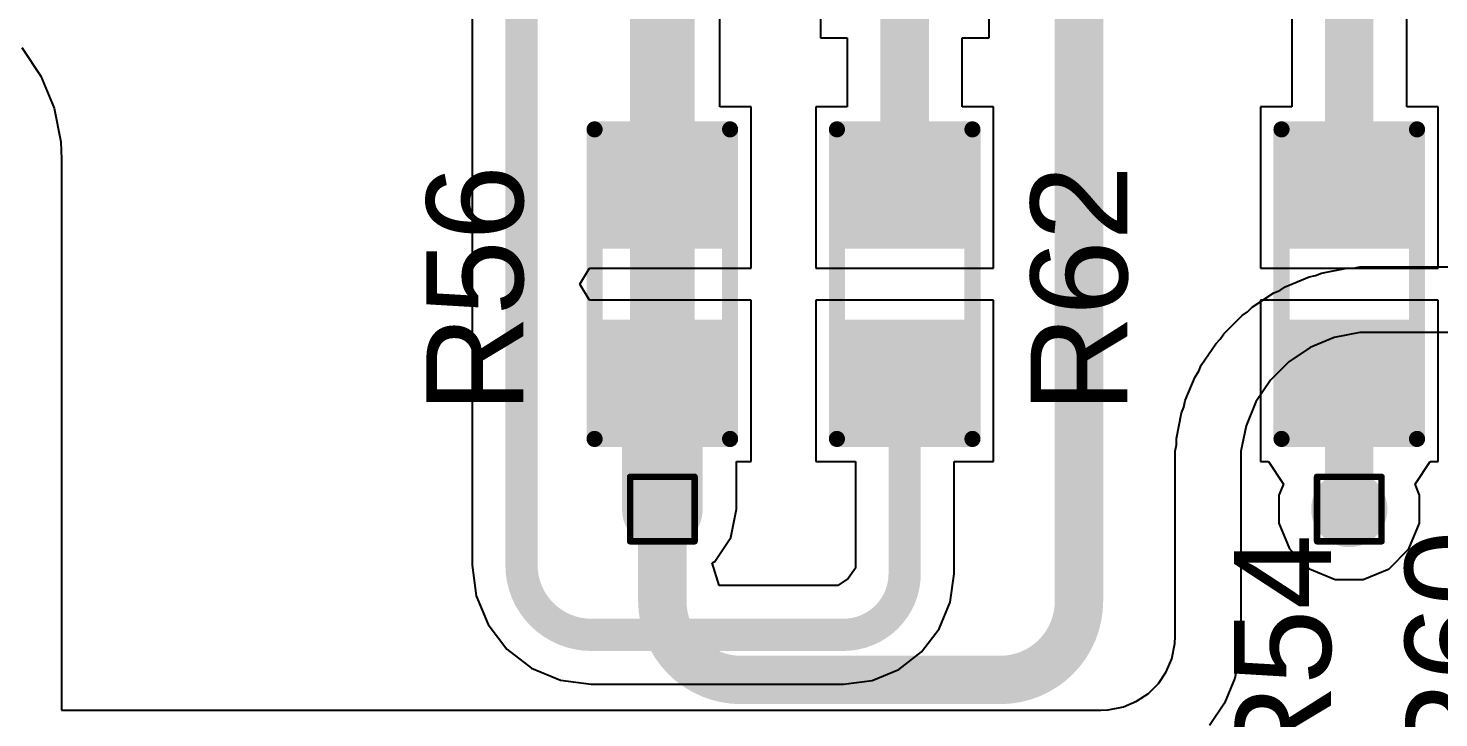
# Model space of a CAD drawing. Header units: inches. Extents: x -40 to 219, y 2 to 133.
# Drawn here: x 25.39 to 36.49, y 20.36 to 25.79 of the extents above; entities that cross this region are included whole.
import ezdxf

# ---------------------------------------------------------------- set-up
doc = ezdxf.new("R2010")
doc.units = ezdxf.units.IN
for name, color, linetype in [('Bottom Layer', 5, 'Continuous'), ('Drill Drawing', 1, 'Continuous'), ('Top Layer', 1, 'Continuous'), ('Top Overlay', 2, 'Continuous'), ('Top Paste', 8, 'Continuous'), ('Top Solder', 216, 'Continuous'), ('Via Holes', 16, 'Continuous')]:
    doc.layers.add(name, color=color, linetype=linetype)
doc.styles.add('Arial', font='', dxfattribs={"height": 0.2})
doc.styles.get('Arial').set_extended_font_data('Arial')

# ---------------------------------------------------------------- blocks, each defined once
blk = doc.blocks.new('R___0603_56')
at = {"layer": 'Top Layer'}
for points in [[(-0.3809999999999999, 0.4445), (-0.3809999999999999, -0.4445), (-1.143, -0.4445), (-1.143, 0.4445)], [(1.143, 0.4445), (1.143, -0.4445), (0.3809999999999999, -0.4445), (0.3809999999999999, 0.4445)]]:
    blk.add_hatch(color=1, dxfattribs=at).paths.add_polyline_path(points)
at = {"layer": 'Top Paste'}
for points in [[(-0.3809999999999999, 0.4445), (-0.3809999999999999, -0.4445), (-1.143, -0.4445), (-1.143, 0.4445)], [(1.143, 0.4445), (1.143, -0.4445), (0.3809999999999999, -0.4445), (0.3809999999999999, 0.4445)]]:
    blk.add_hatch(color=8, dxfattribs=at).paths.add_polyline_path(points)
at = {"layer": 'Top Solder'}
for points in [[(-0.2794, 0.5460999999999999), (-0.2794, -0.5460999999999999), (-1.2446, -0.5460999999999999), (-1.2446, 0.5460999999999999)], [(1.2446, 0.5460999999999999), (1.2446, -0.5460999999999999), (0.2794, -0.5460999999999999), (0.2794, 0.5460999999999999)]]:
    blk.add_hatch(color=216, dxfattribs=at).paths.add_polyline_path(points)
at = {"layer": 'Top Overlay', "const_width": 0.127}
for points in [[(1.2192, 0.5334), (-1.2192, 0.5334)], [(-1.2192, -0.5334), (-1.2192, 0.5334)], [(1.2192, -0.5334), (1.2192, 0.5334)], [(1.2192, -0.5334), (-1.2192, -0.5334)]]:
    blk.add_lwpolyline(points, dxfattribs=at)
at = {"layer": 'Top Overlay', "const_width": 0.0635}
for points in [[(-1.25095, 0.5334, 1), (-1.18745, 0.5334, 1)], [(-1.25095, 0.5334, 1), (-1.18745, 0.5334, 1)], [(1.18745, 0.5334, 1), (1.25095, 0.5334, 1)], [(1.18745, 0.5334, 1), (1.25095, 0.5334, 1)], [(-1.25095, -0.5334, 1), (-1.18745, -0.5334, 1)], [(-1.25095, -0.5334, 1), (-1.18745, -0.5334, 1)], [(1.18745, -0.5334, 1), (1.25095, -0.5334, 1)], [(1.18745, -0.5334, 1), (1.25095, -0.5334, 1)]]:
    blk.add_lwpolyline(points, format="xyb", close=True, dxfattribs=at)
blk = doc.blocks.new('R___0603_62')
at = {"layer": 'Top Layer'}
for points in [[(-0.3809999999999999, 0.4445), (-0.3809999999999999, -0.4445), (-1.143, -0.4445), (-1.143, 0.4445)], [(1.143, 0.4445), (1.143, -0.4445), (0.3809999999999999, -0.4445), (0.3809999999999999, 0.4445)]]:
    blk.add_hatch(color=1, dxfattribs=at).paths.add_polyline_path(points)
at = {"layer": 'Top Paste'}
for points in [[(-0.3809999999999999, 0.4445), (-0.3809999999999999, -0.4445), (-1.143, -0.4445), (-1.143, 0.4445)], [(1.143, 0.4445), (1.143, -0.4445), (0.3809999999999999, -0.4445), (0.3809999999999999, 0.4445)]]:
    blk.add_hatch(color=8, dxfattribs=at).paths.add_polyline_path(points)
at = {"layer": 'Top Solder'}
for points in [[(-0.2794, 0.5460999999999999), (-0.2794, -0.5460999999999999), (-1.2446, -0.5460999999999999), (-1.2446, 0.5460999999999999)], [(1.2446, 0.5460999999999999), (1.2446, -0.5460999999999999), (0.2794, -0.5460999999999999), (0.2794, 0.5460999999999999)]]:
    blk.add_hatch(color=216, dxfattribs=at).paths.add_polyline_path(points)
at = {"layer": 'Top Overlay', "const_width": 0.127}
for points in [[(1.2192, 0.5334), (-1.2192, 0.5334)], [(-1.2192, -0.5334), (-1.2192, 0.5334)], [(1.2192, -0.5334), (1.2192, 0.5334)], [(1.2192, -0.5334), (-1.2192, -0.5334)]]:
    blk.add_lwpolyline(points, dxfattribs=at)
at = {"layer": 'Top Overlay', "const_width": 0.0635}
for points in [[(-1.25095, 0.5334, 1), (-1.18745, 0.5334, 1)], [(-1.25095, 0.5334, 1), (-1.18745, 0.5334, 1)], [(1.18745, 0.5334, 1), (1.25095, 0.5334, 1)], [(1.18745, 0.5334, 1), (1.25095, 0.5334, 1)], [(-1.25095, -0.5334, 1), (-1.18745, -0.5334, 1)], [(-1.25095, -0.5334, 1), (-1.18745, -0.5334, 1)], [(1.18745, -0.5334, 1), (1.25095, -0.5334, 1)], [(1.18745, -0.5334, 1), (1.25095, -0.5334, 1)]]:
    blk.add_lwpolyline(points, format="xyb", close=True, dxfattribs=at)
blk = doc.blocks.new('R___0603_64')
at = {"layer": 'Top Layer'}
for points in [[(-0.3809999999999999, 0.4445), (-0.3809999999999999, -0.4445), (-1.143, -0.4445), (-1.143, 0.4445)], [(1.143, 0.4445), (1.143, -0.4445), (0.3809999999999999, -0.4445), (0.3809999999999999, 0.4445)]]:
    blk.add_hatch(color=1, dxfattribs=at).paths.add_polyline_path(points)
at = {"layer": 'Top Paste'}
for points in [[(-0.3809999999999999, 0.4445), (-0.3809999999999999, -0.4445), (-1.143, -0.4445), (-1.143, 0.4445)], [(1.143, 0.4445), (1.143, -0.4445), (0.3809999999999999, -0.4445), (0.3809999999999999, 0.4445)]]:
    blk.add_hatch(color=8, dxfattribs=at).paths.add_polyline_path(points)
at = {"layer": 'Top Solder'}
for points in [[(-0.2794, 0.5460999999999999), (-0.2794, -0.5460999999999999), (-1.2446, -0.5460999999999999), (-1.2446, 0.5460999999999999)], [(1.2446, 0.5460999999999999), (1.2446, -0.5460999999999999), (0.2794, -0.5460999999999999), (0.2794, 0.5460999999999999)]]:
    blk.add_hatch(color=216, dxfattribs=at).paths.add_polyline_path(points)
at = {"layer": 'Top Overlay', "const_width": 0.127}
for points in [[(-1.2192, 0.5334), (1.2192, 0.5334)], [(-1.2192, 0.5334), (-1.2192, -0.5334)], [(1.2192, 0.5334), (1.2192, -0.5334)], [(-1.2192, -0.5334), (1.2192, -0.5334)]]:
    blk.add_lwpolyline(points, dxfattribs=at)
at = {"layer": 'Top Overlay', "const_width": 0.0635}
for points in [[(-1.25095, 0.5334, 1), (-1.18745, 0.5334, 1)], [(-1.25095, 0.5334, 1), (-1.18745, 0.5334, 1)], [(1.18745, 0.5334, 1), (1.25095, 0.5334, 1)], [(1.18745, 0.5334, 1), (1.25095, 0.5334, 1)], [(-1.25095, -0.5334, 1), (-1.18745, -0.5334, 1)], [(-1.25095, -0.5334, 1), (-1.18745, -0.5334, 1)], [(1.18745, -0.5334, 1), (1.25095, -0.5334, 1)], [(1.18745, -0.5334, 1), (1.25095, -0.5334, 1)]]:
    blk.add_lwpolyline(points, format="xyb", close=True, dxfattribs=at)

msp = doc.modelspace()

# ---------------------------------------------------------------- hatches: boundary and pattern name
at = {"layer": 'Bottom Layer'}
h = msp.add_hatch(color=5, dxfattribs=at)
edge = h.paths.add_edge_path()
edge.add_arc((30.38143022, 22.00345612), 0.2999994, 0, 360)
h = msp.add_hatch(color=5, dxfattribs=at)
edge = h.paths.add_edge_path()
edge.add_arc((35.78962108, 22.00339262), 0.2999994, 0, 360)
at = {"layer": 'Top Layer'}
h = msp.add_hatch(color=1, dxfattribs=at)
edge = h.paths.add_edge_path()
edge.add_arc((30.38143022, 22.00345612), 0.2999994, 0, 360)
h = msp.add_hatch(color=1, dxfattribs=at)
edge = h.paths.add_edge_path()
edge.add_arc((35.78962108, 22.00339262), 0.2999994, 0, 360)
at = {"layer": 'Via Holes'}
h = msp.add_hatch(color=7, dxfattribs=at)
edge = h.paths.add_edge_path()
edge.add_arc((30.38143022, 22.00345612), 0.1499997, 0, 360)
h = msp.add_hatch(color=7, dxfattribs=at)
edge = h.paths.add_edge_path()
edge.add_arc((35.78962108, 22.00339262), 0.1499997, 0, 360)

# ---------------------------------------------------------------- linework, layer by layer
at = {"layer": 'Bottom Layer'}
for p, q in [((25.33805956, 25.63778464), (25.4887349, 25.4122809)), ((25.4887349, 25.4122809), (25.59252184, 25.16171498)), ((25.59252184, 25.16171498), (25.6454275, 24.89571348)), ((25.6454275, 24.89571348), (25.65208484, 24.7601105)), ((25.65208484, 24.7601105), (25.65208992, 24.76011304)), ((25.65208992, 24.76011304), (25.652095, 20.42033254)), ((35.57052829999999, 23.86212398), (35.77099272, 23.90199944)), ((35.77099272, 23.90199944), (35.82200862, 23.90199944)), ((35.82200862, 23.90199944), (35.87204154, 23.91195116)), ((35.87204154, 23.91195116), (44.81455096, 23.91195116)), ((35.28452684, 23.75442798), (35.47336568, 23.83264982)), ((35.47336568, 23.83264982), (35.52339606, 23.84260154)), ((35.52339606, 23.84260154), (35.57052829999999, 23.86212398)), ((35.02503282, 23.59300844), (35.19497914, 23.70656422)), ((35.19497914, 23.70656422), (35.24211391999999, 23.7260892)), ((35.24211391999999, 23.7260892), (35.28452684, 23.75442798)), ((34.94654681999999, 23.52859658), (34.98896228, 23.5569379)), ((34.98896228, 23.5569379), (35.02503282, 23.59300844)), ((34.80201828, 23.38406804), (34.94654681999999, 23.52859658)), ((34.73760642, 23.30558204), (34.77367696, 23.34165258)), ((34.77367696, 23.34165258), (34.80201828, 23.38406804)), ((35.67157712, 23.35412398), (35.48274082, 23.27590468)), ((35.87204154, 23.39399944), (35.67157712, 23.35412398)), ((44.82728398, 23.39399944), (35.87204154, 23.39399944)), ((34.62405063999999, 23.13563572), (34.73760642, 23.30558204)), ((35.48274082, 23.27590468), (35.3127945, 23.1623489)), ((34.60452566, 23.08850094), (34.62405063999999, 23.13563572)), ((35.3127945, 23.1623489), (35.16826596, 23.01782036)), ((34.49796758, 22.85725172), (34.57618687999999, 23.04608802)), ((34.57618687999999, 23.04608802), (34.60452566, 23.08850094)), ((35.16826596, 23.01782036), (35.05471018, 22.84787404)), ((34.46849088, 22.76008148), (34.48801586, 22.8072188)), ((34.48801586, 22.8072188), (34.49796758, 22.85725172)), ((35.05471018, 22.84787404), (34.97649087999999, 22.65903774)), ((34.42861796, 22.55961706), (34.46849088, 22.76008148)), ((34.97649087999999, 22.65903774), (34.93661796, 22.45857332)), ((34.42861796, 22.50860878), (34.42861796, 22.55961706)), ((34.41864338, 21.0006819), (34.41866624, 22.45858094)), ((34.41866624, 22.45858094), (34.42861796, 22.50860878)), ((34.93661796, 22.45857332), (34.9365951, 20.98737484)), ((34.4158062, 20.94557152), (34.41864338, 21.0006819)), ((34.39133838, 20.82404268), (34.4158062, 20.94557152)), ((34.9311087, 20.88079136), (34.88902852, 20.67179254)), ((34.9365951, 20.98737484), (34.9311087, 20.88079136)), ((34.34855462, 20.72143684), (34.39133838, 20.82404268)), ((34.28657862, 20.62915102), (34.34855462, 20.72143684)), ((34.88902852, 20.67179254), (34.80698144, 20.47501874)), ((34.11522514, 20.4891894), (34.20778782, 20.55072598)), ((34.20778782, 20.55072598), (34.28657862, 20.62915102)), ((33.8907628, 20.42298176), (34.01240086, 20.44688062)), ((34.01240086, 20.44688062), (34.11522514, 20.4891894)), ((34.80698144, 20.47501874), (34.68812214, 20.29803154)), ((25.652095, 20.42033254), (30.13601796, 20.42033254)), ((30.13601796, 20.42033254), (33.83443068, 20.42034778)), ((33.83443068, 20.42034778), (33.8907628, 20.42298176))]:
    msp.add_line(p, q, dxfattribs=at)
for points, const_width in [([(33.66152779999999, 21.27757492), (33.66152779999999, 33.82591152)], 0.3809999999999999), ([(30.38143022, 22.00345612), (30.38143022, 29.52078932)], 0.508), ([(30.38143022, 21.27658178), (30.38143022, 22.00345612)], 0.3809999999999999), ([(31.00081938, 20.65719262), (33.0411455, 20.65719262)], 0.3809999999999999)]:
    msp.add_lwpolyline(points, dxfattribs=dict(at, const_width=const_width))
for points, const_width in [([(30.25443022, 22.00345612, 1), (30.50843022, 22.00345612, 1)], 0.254), ([(30.28618022, 22.00345612, 1), (30.47668022, 22.00345612, 1)], 0.1905), ([(30.28618022, 21.27658178, 1), (30.47668022, 21.27658178, 1)], 0.1905), ([(30.28618022, 21.27658178, 1), (30.47668022, 21.27658178, 1)], 0.1905), ([(33.56627779999999, 21.27757492, 1), (33.7567778, 21.27757492, 1)], 0.1905), ([(33.56627779999999, 21.27757492, 1), (33.7567778, 21.27757492, 1)], 0.1905), ([(30.90556938, 20.65719262, 1), (31.09606938, 20.65719262, 1)], 0.1905), ([(30.90556938, 20.65719262, 1), (31.09606938, 20.65719262, 1)], 0.1905), ([(32.9458955, 20.65719262, 1), (33.1363955, 20.65719262, 1)], 0.1905), ([(32.9458955, 20.65719262, 1), (33.1363955, 20.65719262, 1)], 0.1905)]:
    msp.add_lwpolyline(points, format="xyb", close=True, dxfattribs=dict(at, const_width=const_width))
at = {"layer": 'Bottom Layer', "const_width": 0.3809999999999999}
for points in [[(31.00081938, 20.65719262, -0.4142135623730951), (30.38143022, 21.27658178)], [(33.66152779999999, 21.27757492, -0.4142135623730951), (33.0411455, 20.65719262)]]:
    msp.add_lwpolyline(points, format="xyb", dxfattribs=at)
at = {"layer": 'Drill Drawing', "const_width": 0.0508}
for points in [[(30.12743022, 22.25745612), (30.63543022, 22.25745612)], [(30.12743022, 21.74945612), (30.12743022, 22.25745612)], [(30.63543022, 21.74945612), (30.63543022, 22.25745612)], [(35.53562108, 22.25739262), (36.04362107999999, 22.25739262)], [(35.53562108, 21.74939262), (35.53562108, 22.25739262)], [(36.04362107999999, 21.74939262), (36.04362107999999, 22.25739262)], [(30.12743022, 21.74945612), (30.63543022, 21.74945612)], [(35.53562108, 21.74939262), (36.04362107999999, 21.74939262)]]:
    msp.add_lwpolyline(points, dxfattribs=at)
at = {"layer": 'Drill Drawing', "const_width": 0.0254}
for points in [[(30.11473021999999, 22.25745612, 1), (30.14013022, 22.25745612, 1)], [(30.11473021999999, 22.25745612, 1), (30.14013022, 22.25745612, 1)], [(30.62273022, 22.25745612, 1), (30.64813022, 22.25745612, 1)], [(30.62273022, 22.25745612, 1), (30.64813022, 22.25745612, 1)], [(35.52292108, 22.25739262, 1), (35.54832107999999, 22.25739262, 1)], [(35.52292108, 22.25739262, 1), (35.54832107999999, 22.25739262, 1)], [(36.03092108, 22.25739262, 1), (36.05632108, 22.25739262, 1)], [(36.03092108, 22.25739262, 1), (36.05632108, 22.25739262, 1)], [(30.11473021999999, 21.74945612, 1), (30.14013022, 21.74945612, 1)], [(30.11473021999999, 21.74945612, 1), (30.14013022, 21.74945612, 1)], [(30.62273022, 21.74945612, 1), (30.64813022, 21.74945612, 1)], [(30.62273022, 21.74945612, 1), (30.64813022, 21.74945612, 1)], [(35.52292108, 21.74939262, 1), (35.54832107999999, 21.74939262, 1)], [(35.52292108, 21.74939262, 1), (35.54832107999999, 21.74939262, 1)], [(36.03092108, 21.74939262, 1), (36.05632108, 21.74939262, 1)], [(36.03092108, 21.74939262, 1), (36.05632108, 21.74939262, 1)]]:
    msp.add_lwpolyline(points, format="xyb", close=True, dxfattribs=at)
at = {"layer": 'Top Layer'}
for p, q in [((28.8839529, 27.19182776), (28.8839529, 21.56195078)), ((31.62542062, 27.14286672), (31.62542062, 25.71486856)), ((32.95341898, 25.71486856), (32.95341898, 27.14286672)), ((30.83437572, 25.17194864), (30.83437572, 26.90941024)), ((35.33641396, 26.90919434), (35.33641396, 25.17199944)), ((36.2428282, 25.17199944), (36.2428282, 26.90919434)), ((31.62542062, 25.71486856), (31.8361314, 25.71486856)), ((31.8361314, 25.71486856), (31.8361314, 25.17196642)), ((32.74254564, 25.17196642), (32.74254564, 25.71486856)), ((32.74254564, 25.71486856), (32.95341898, 25.71486856)), ((31.07984894, 25.17194864), (30.83437572, 25.17194864)), ((31.07984894, 23.90194864), (31.07984894, 25.17194864)), ((31.8361314, 25.17196642), (31.59075723999999, 25.17196642)), ((31.59075723999999, 25.17196642), (31.59075723999999, 23.90196642)), ((32.98775724, 25.17196642), (32.74254564, 25.17196642)), ((32.98775724, 23.90196642), (32.98775724, 25.17196642)), ((35.33641396, 25.17199944), (35.09112108, 25.17199944)), ((35.09112108, 25.17199944), (35.09112108, 23.90199944)), ((36.48812108, 25.17199944), (36.2428282, 25.17199944)), ((36.48812108, 23.90199944), (36.48812108, 25.17199944)), ((29.73097432, 23.77494864), (29.80693556, 23.90194864)), ((29.80693556, 23.90194864), (31.07984894, 23.90194864)), ((31.59075723999999, 23.90196642), (32.98775724, 23.90196642)), ((35.09112108, 23.90199944), (36.48812108, 23.90199944)), ((29.80693556, 23.64795118), (29.73097432, 23.77494864)), ((31.07984894, 23.64794864), (29.80693556, 23.64795118)), ((31.07984894, 22.37794864), (31.07984894, 23.64794864)), ((32.98775724, 23.64796642), (31.59075723999999, 23.64796642)), ((31.59075723999999, 23.64796642), (31.59075723999999, 22.37796642)), ((32.98775724, 22.37796642), (32.98775724, 23.64796642)), ((36.48812108, 23.64799944), (35.09112108, 23.64799944)), ((35.09112108, 23.64799944), (35.09112108, 22.37799944)), ((36.48812108, 22.37799944), (36.48812108, 23.64799944)), ((30.96404526, 22.0035374), (30.96404526, 22.37794864)), ((30.96404526, 22.37794864), (31.07984894, 22.37794864)), ((31.59075723999999, 22.37796642), (31.90079218, 22.37796642)), ((31.90079218, 22.37796642), (31.90079218, 21.53821448)), ((32.6777223, 21.49424454), (32.6777223, 22.37796642)), ((32.6777223, 22.37796642), (32.98775724, 22.37796642)), ((35.09112108, 22.37799944), (35.15269322, 22.37799944)), ((35.15269322, 22.37799944), (35.27149664, 22.2001969)), ((36.30774552, 22.2001969), (36.42654894, 22.37799944)), ((36.42654894, 22.37799944), (36.48812108, 22.37799944)), ((35.27149664, 22.2001969), (35.23562167999999, 22.11359052)), ((35.23562167999999, 22.11359052), (35.23562167999999, 21.89319472)), ((36.34362048, 22.11359052), (36.30774552, 22.2001969)), ((36.34362048, 21.89319472), (36.34362048, 22.11359052)), ((30.91968924, 21.78054826), (30.96404526, 22.0035374)), ((35.23562167999999, 21.89319472), (35.31996238, 21.68957816)), ((36.25927977999999, 21.68957816), (36.34362048, 21.89319472)), ((30.79337758, 21.59150876), (30.91968924, 21.78054826)), ((35.31996238, 21.68957816), (35.47580661999999, 21.53373392)), ((36.10343554, 21.53373392), (36.25927977999999, 21.68957816)), ((28.8839529, 21.56195078), (28.88339156, 21.56195078)), ((28.88339156, 21.56195078), (28.91536, 21.31913186)), ((30.77474414, 21.57905768), (30.79337758, 21.59150876)), ((30.8286785, 21.40125768), (30.77474414, 21.57905768)), ((31.84540748, 21.45664238), (31.76383538, 21.40125768)), ((31.90079218, 21.53821448), (31.84540748, 21.45664238)), ((32.64805764, 21.26909894), (32.67765372, 21.49390418)), ((32.67765372, 21.49390418), (32.6777223, 21.49424454)), ((35.47580661999999, 21.53373392), (35.67942317999999, 21.44939322)), ((35.67942317999999, 21.44939322), (35.89981898, 21.44939322)), ((35.89981898, 21.44939322), (36.10343554, 21.53373392)), ((31.76383538, 21.40125768), (30.8286785, 21.40125768)), ((28.91536, 21.31913186), (29.00908346, 21.0928585)), ((32.56115662, 21.05929748), (32.64805764, 21.26909894)), ((29.00908346, 21.0928585), (29.15817892, 20.89855358)), ((32.42291458, 20.87913528), (32.56115662, 21.05929748)), ((29.15817892, 20.89855358), (29.35248384, 20.74945812)), ((32.24275238, 20.74089324), (32.42291458, 20.87913528)), ((29.35248384, 20.74945812), (29.5787572, 20.65573466)), ((32.03295092, 20.65399222), (32.24275238, 20.74089324)), ((29.5787572, 20.65573466), (29.82157612, 20.62376622)), ((29.82157612, 20.62376622), (29.82157612, 20.62432756)), ((29.82157612, 20.62432756), (31.80780532, 20.62432756)), ((31.80780532, 20.62432756), (31.80814568, 20.62439614)), ((31.80814568, 20.62439614), (32.03295092, 20.65399222))]:
    msp.add_line(p, q, dxfattribs=at)
for points, const_width in [([(29.27241796, 21.56195078), (29.27241796, 29.26779261999999)], 0.254), ([(30.3811686, 24.53712898), (30.3811686, 27.47322674)], 0.3809999999999999), ([(35.78962108, 24.53699944), (35.78962108, 27.47319372)], 0.3809999999999999), ([(32.28933852, 24.5370477), (32.28933852, 26.42878636)], 0.3809999999999999), ([(30.3811686, 24.53712898), (30.38134894, 24.53694864)], 0.3809999999999999), ([(32.28925724, 24.53696642), (32.28933852, 24.5370477)], 0.3809999999999999), ([(30.38134894, 22.0035374), (30.38134894, 23.01294864)], 0.635), ([(30.38126766, 23.01302992), (30.38134894, 23.01294864)], 0.3809999999999999), ([(32.28925724, 21.49424454), (32.28925724, 23.01296642)], 0.254), ([(35.78962108, 22.00339262), (35.78962108, 23.01299944)], 0.3809999999999999), ([(30.38134894, 22.0035374), (30.38143022, 22.00345612)], 0.3809999999999999), ([(29.82157612, 21.01279262), (31.80780532, 21.01279262)], 0.254)]:
    msp.add_lwpolyline(points, dxfattribs=dict(at, const_width=const_width))
for points, const_width in [([(30.2859186, 24.53712898, 1), (30.4764186, 24.53712898, 1)], 0.1905), ([(30.2859186, 24.53712898, 1), (30.4764186, 24.53712898, 1)], 0.1905), ([(30.28609894, 24.53694864, 1), (30.47659894, 24.53694864, 1)], 0.1905), ([(32.19400724, 24.53696642, 1), (32.38450724, 24.53696642, 1)], 0.1905), ([(32.19408851999999, 24.5370477, 1), (32.38458852, 24.5370477, 1)], 0.1905), ([(32.19408851999999, 24.5370477, 1), (32.38458852, 24.5370477, 1)], 0.1905), ([(35.69437108, 24.53699944, 1), (35.88487108, 24.53699944, 1)], 0.1905), ([(30.22259894, 23.01294864, 1), (30.54009894, 23.01294864, 1)], 0.3175), ([(30.28601766, 23.01302992, 1), (30.47651766, 23.01302992, 1)], 0.1905), ([(30.28609894, 23.01294864, 1), (30.47659894, 23.01294864, 1)], 0.1905), ([(32.22575724, 23.01296642, 1), (32.35275724, 23.01296642, 1)], 0.127), ([(35.69437108, 23.01299944, 1), (35.88487108, 23.01299944, 1)], 0.1905), ([(30.22259894, 22.0035374, 1), (30.54009894, 22.0035374, 1)], 0.3175), ([(30.28609894, 22.0035374, 1), (30.47659894, 22.0035374, 1)], 0.1905), ([(30.28618022, 22.00345612, 1), (30.47668022, 22.00345612, 1)], 0.1905), ([(35.69437108, 22.00339262, 1), (35.88487108, 22.00339262, 1)], 0.1905), ([(29.20891796, 21.56195078, 1), (29.33591796, 21.56195078, 1)], 0.127), ([(29.20891796, 21.56195078, 1), (29.33591796, 21.56195078, 1)], 0.127), ([(32.22575724, 21.49424454, 1), (32.35275724, 21.49424454, 1)], 0.127), ([(32.22575724, 21.49424454, 1), (32.35275724, 21.49424454, 1)], 0.127), ([(29.75807611999999, 21.01279262, 1), (29.88507612, 21.01279262, 1)], 0.127), ([(29.75807611999999, 21.01279262, 1), (29.88507612, 21.01279262, 1)], 0.127), ([(31.74430532, 21.01279262, 1), (31.87130532, 21.01279262, 1)], 0.127), ([(31.74430532, 21.01279262, 1), (31.87130532, 21.01279262, 1)], 0.127)]:
    msp.add_lwpolyline(points, format="xyb", close=True, dxfattribs=dict(at, const_width=const_width))
at = {"layer": 'Top Layer', "const_width": 0.254}
for points in [[(29.82157612, 21.01279262, -0.4142135623730951), (29.27241796, 21.56195078)], [(32.28925724, 21.49424454, -0.4142135623730951), (31.80780532, 21.01279262)]]:
    msp.add_lwpolyline(points, format="xyb", dxfattribs=at)

# ---------------------------------------------------------------- block references
for name, p, rotation in [('R___0603_62', (30.38134894, 23.77494864), 270), ('R___0603_56', (32.28925724, 23.77496642), 270), ('R___0603_64', (35.78962108, 23.77499944), 90)]:
    msp.add_blockref(name, p, dxfattribs=dict(rotation=rotation))

# ---------------------------------------------------------------- texts
at = {"layer": 'Top Overlay', "style": 'Arial'}
for s, p in [('R56', (29.28582916, 22.75945156)), ('R62', (34.04240334, 22.75945156)), ('R54', (35.64493252, 19.85096614)), ('R60', (36.98922244, 19.8824215))]:
    msp.add_text(s, height=0.7619999999999999, rotation=90, dxfattribs=at).set_placement(p)

doc.saveas('drawing.dxf')
